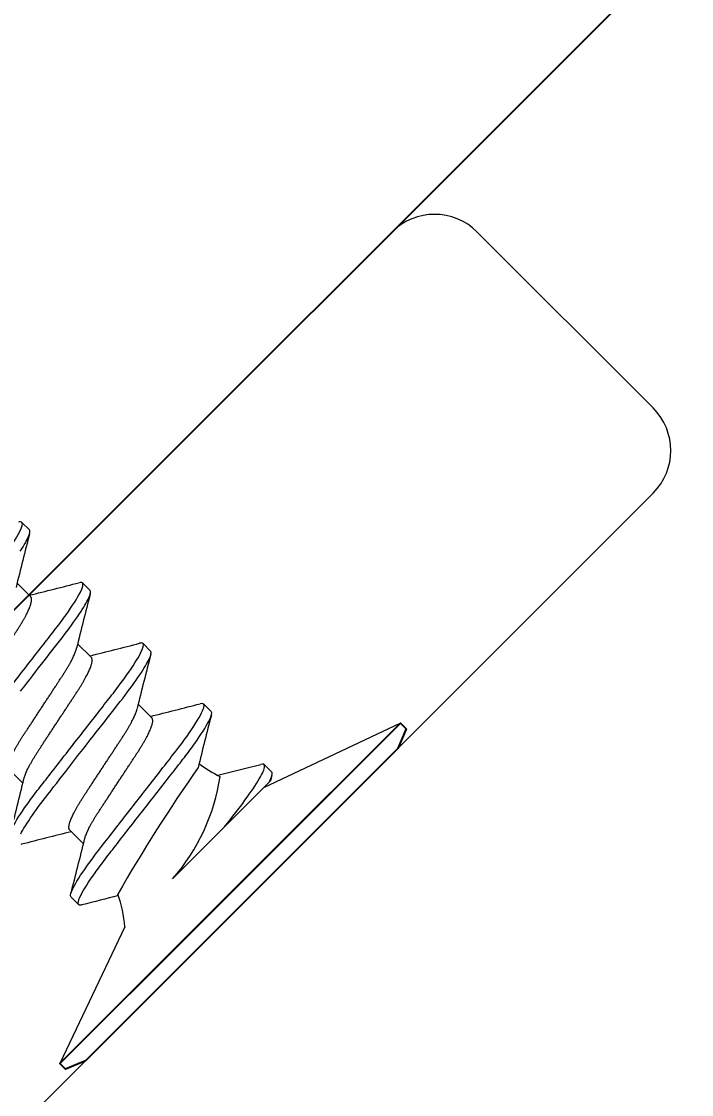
# Model space of a CAD drawing. Header units: inches. Extents: x 129892 to 140765, y 18172 to 24435.
# Drawn here: x 137825.47 to 137833.81, y 23262.94 to 23276.3 of the extents above; entities that cross this region are included whole.
import ezdxf

# ---------------------------------------------------------------- set-up
doc = ezdxf.new("R2010")
doc.units = ezdxf.units.IN
doc.header["$MEASUREMENT"] = 0
doc.header["$PDMODE"] = 66
doc.styles.add('EXCELSIOR', font='dim.shx', dxfattribs={"height": 45})
doc.dimstyles.new('EXCELSIOR', dxfattribs={"dimtxt": 50, "dimasz": 15, "dimexe": 20, "dimexo": 20, "dimgap": 10, "dimtad": 1, "dimdec": 0, "dimtxsty": 'EXCELSIOR', "dimblk": 'OBLIQUE', "dimcen": 2.5, "dimclrd": 1, "dimclre": 1, "dimclrt": 1, "dimadec": 0, "dimazin": 0, "dimtfac": 1, "dimtdec": 0, "dimtofl": 0, "dimtmove": 0, "dimatfit": 3, "dimfxl": 0, "dimlwd": 25, "dimarcsym": 0})

# ---------------------------------------------------------------- blocks, each defined once
blk = doc.blocks.new('_OBLIQUE')
at = {"color": 0, "linetype": 'ByBlock'}
blk.add_line((-0.5, -0.5), (0.5, 0.5), dxfattribs=at)
blk = doc.blocks.new('*D171')
at = {"color": 1, "lineweight": -2}
for p, q in [((138288.643, 23703.956), (138362.111, 23630.487)), ((137818.417, 23233.73), (137891.885, 23160.261))]:
    blk.add_line(p, q, dxfattribs=at)
at = {"color": 1, "lineweight": 25}
blk.add_line((137877.743, 23174.403), (138347.969, 23644.629), dxfattribs=at)
at = {"layer": 'Defpoints', "color": 0}
for p in [(138274.5, 23718.098), (138347.969, 23644.629), (137804.274, 23247.872)]:
    blk.add_point(p, dxfattribs=at)
at = {"color": 1, "lineweight": 25, "xscale": 15, "yscale": 15, "zscale": 15}
for p, rotation in [((138347.969, 23644.629), 44.99999999955784), ((137877.743, 23174.403), 224.9999999995578)]:
    blk.add_blockref('_OBLIQUE', p, dxfattribs=dict(at, rotation=rotation))
at = {"color": 1, "insert": (138089.875, 23432.497), "char_height": 45, "attachment_point": 5, "rotation": 45, "style": 'EXCELSIOR'}
blk.add_mtext('665', dxfattribs=at)
blk = doc.blocks.new('A$C179C3ECE')
at = {"color": 7, "linetype": 'Continuous', "lineweight": 15}
for p, q in [((17.741, 4.6), (54.241, 4.6)), ((54.991, 3.85), (54.991, 0.75)), ((54.241, 0), (12.241, 0))]:
    blk.add_line(p, q, dxfattribs=at)
for centre, start, end in [((54.241, 3.85), 0, 90), ((54.241, 0.75), 270, 0)]:
    blk.add_arc(centre, 0.75, start, end, dxfattribs=at)
blk = doc.blocks.new('A$C47B607A2')
at = {"color": 7, "linetype": 'Continuous', "lineweight": 15}
for p, q in [((0, 11.8), (1.777, 11.165)), ((4.223, 11.165), (6, 11.8)), ((1.566, 11.098), (1.566, 10.965)), ((1.679, 11.165), (1.654, 11.165)), ((1.679, 11.165), (2.462, 11.165)), ((2.462, 11.165), (3.379, 11.165)), ((4.434, 10.432), (4.434, 10.565)), ((1.566, 10.032), (1.566, 9.898)), ((3.856, 9.832), (3.856, 10.072)), ((2.144, 9.565), (2.144, 9.325)), ((1.566, 8.965), (1.566, 8.832)), ((3.856, 8.765), (3.856, 9.005)), ((2.144, 8.498), (2.144, 8.258)), ((1.566, 7.898), (1.566, 7.765)), ((2.144, 7.432), (2.144, 7.192)), ((1.566, 6.832), (1.566, 6.698))]:
    blk.add_line(p, q, dxfattribs=at)
blk.add_lwpolyline([(0.25, 12), (5.75, 12), (6, 11.9), (6, 11.8), (0, 11.8), (0, 11.9)], close=True)
blk.add_lwpolyline([(1.226, 11.8), (4.774, 11.8)])
at = {"color": 7, "linetype": 'Continuous', "lineweight": 15, "flags": 128}
for points in [[(4.405, 9.531), (4.413, 9.525)], [(4.321, 9.432), (4.298, 9.425), (4.27, 9.417), (4.24, 9.409), (4.207, 9.401), (4.171, 9.393), (4.134, 9.386), (4.094, 9.378), (4.053, 9.37), (4.009, 9.363), (3.966, 9.356), (3.922, 9.349), (3.877, 9.342), (3.831, 9.335), (3.783, 9.329), (3.735, 9.323), (3.677, 9.316), (3.617, 9.308), (3.556, 9.301), (3.492, 9.293), (3.433, 9.285), (3.374, 9.278), (3.313, 9.271), (3.252, 9.263), (3.189, 9.255), (3.127, 9.247), (3.063, 9.24), (3, 9.232), (2.94, 9.224), (2.88, 9.217), (2.82, 9.209), (2.761, 9.202), (2.702, 9.195), (2.644, 9.188), (2.591, 9.181), (2.538, 9.174), (2.486, 9.168), (2.435, 9.162), (2.386, 9.156), (2.332, 9.149), (2.28, 9.142), (2.229, 9.136), (2.179, 9.129), (2.13, 9.122), (2.083, 9.115), (2.036, 9.108), (1.991, 9.101), (1.95, 9.094), (1.91, 9.086), (1.872, 9.079), (1.836, 9.072), (1.802, 9.064), (1.77, 9.057), (1.742, 9.05), (1.716, 9.043), (1.692, 9.036), (1.669, 9.029), (1.649, 9.022), (1.63, 9.014), (1.613, 9.007), (1.598, 8.999), (1.587, 8.992), (1.578, 8.985), (1.571, 8.978), (1.568, 8.972), (1.566, 8.965), (1.566, 8.965)], [(3.063, 8.173), (3, 8.165), (2.94, 8.158), (2.88, 8.15), (2.82, 8.143), (2.761, 8.135), (2.702, 8.128), (2.644, 8.121), (2.591, 8.114), (2.538, 8.108), (2.486, 8.101), (2.435, 8.095), (2.386, 8.089), (2.332, 8.082), (2.28, 8.076), (2.229, 8.069), (2.179, 8.063), (2.13, 8.056), (2.083, 8.049), (2.036, 8.041), (1.991, 8.034), (1.95, 8.027), (1.91, 8.02), (1.872, 8.012), (1.836, 8.005), (1.802, 7.998), (1.77, 7.99), (1.742, 7.983), (1.716, 7.976), (1.692, 7.969), (1.669, 7.962), (1.649, 7.955), (1.63, 7.948), (1.613, 7.94), (1.598, 7.933), (1.587, 7.925), (1.578, 7.918), (1.571, 7.912), (1.568, 7.905), (1.566, 7.898), (1.566, 7.898)], [(1.836, 6.938), (1.802, 6.931), (1.77, 6.923), (1.742, 6.916), (1.716, 6.909), (1.692, 6.902), (1.669, 6.895), (1.649, 6.888), (1.63, 6.881), (1.613, 6.873), (1.598, 6.866), (1.587, 6.859), (1.578, 6.852), (1.571, 6.845), (1.568, 6.838), (1.566, 6.832), (1.566, 6.832)]]:
    blk.add_lwpolyline(points, dxfattribs=at)
at = {"color": 7, "linetype": 'Continuous', "lineweight": 15}
for centre, radius, start, end in [((-37.303, 77.155), 76.631, 300.50446, 300.55496), ((3.539, 8.691), 2.48, 93.6914, 126.6294), ((5.35, 10.185), 1.494, 139, 154.9602), ((-24.229, -32.99), 50.952, 58.9272, 59.5471), ((32.587, 58.502), 55.579, 239.0528, 239.5317), ((-1.493, 31.115), 21.027, 280.045, 285.1333), ((0.65, 10.185), 1.494, 7.6247, 19.3637), ((-20.824, 48.248), 44.279, 300.4197, 301.2933), ((25.869, -26.179), 42.411, 120.4042, 121.3447), ((-21.752, -29.882), 46.097, 58.7762, 59.5701), ((27.753, 49.28), 46.099, 238.7762, 239.5701), ((-19.87, 45.577), 42.413, 300.4042, 301.3446), ((26.294, -27.956), 43.239, 120.4132, 121.3357), ((-22.033, -31.418), 46.645, 58.7808, 59.5655), ((-20.391, 45.382), 43.428, 300.4151, 301.3337), ((-22.033, -32.485), 46.645, 58.7808, 59.5655), ((-20.392, 44.318), 43.431, 300.4152, 301.3336)]:
    blk.add_arc(centre, radius, start, end, dxfattribs=at)
for points, knots in [([(2.462, 11.165), (2.31, 11.146), (2.174, 11.13), (1.925, 11.091), (1.817, 11.069), (1.656, 11.027), (1.603, 11.006), (1.558, 10.968), (1.562, 10.952), (1.595, 10.933)], [0, 0, 0, 0, 0.25, 0.25, 0.5, 0.5, 0.75, 0.75, 1, 1, 1, 1]), ([(4.434, 10.565), (4.434, 10.546), (4.399, 10.523), (4.253, 10.476), (4.143, 10.452), (3.942, 10.418), (3.869, 10.407), (3.718, 10.387), (3.639, 10.378), (3.384, 10.346), (3.192, 10.322), (2.808, 10.275), (2.617, 10.251), (2.361, 10.219), (2.282, 10.21), (2.131, 10.19), (2.058, 10.179), (1.857, 10.145), (1.747, 10.12), (1.601, 10.073), (1.566, 10.051), (1.566, 10.032)], [0, 0, 0, 0, 0.125, 0.125, 0.25, 0.25, 0.3125, 0.3125, 0.375, 0.375, 0.5, 0.5, 0.625, 0.625, 0.6875, 0.6875, 0.75, 0.75, 0.875, 0.875, 1, 1, 1, 1]), ([(4.405, 10.598), (4.408, 10.596), (4.415, 10.592), (4.423, 10.585), (4.429, 10.578), (4.433, 10.572), (4.433, 10.567), (4.434, 10.565)], [0, 0, 0, 0, 0.162479, 0.37481, 0.585282, 0.79373, 1, 1, 1, 1]), ([(4.434, 10.432), (4.434, 10.411), (4.394, 10.387), (4.229, 10.337), (4.104, 10.311), (3.807, 10.264), (3.641, 10.244), (3.262, 10.198), (3.053, 10.172), (2.647, 10.121), (2.452, 10.097), (2.12, 10.056), (1.966, 10.032), (1.724, 9.982), (1.639, 9.956), (1.556, 9.909), (1.556, 9.889), (1.595, 9.866)], [0, 0, 0, 0, 0.125, 0.125, 0.25, 0.25, 0.375, 0.375, 0.5, 0.5, 0.625, 0.625, 0.75, 0.75, 0.875, 0.875, 1, 1, 1, 1]), ([(3.807, 10.042), (3.803, 10.04), (3.794, 10.034), (3.776, 10.025), (3.753, 10.014), (3.728, 10.004), (3.7, 9.993), (3.67, 9.983), (3.638, 9.973), (3.604, 9.963), (3.569, 9.953), (3.533, 9.944), (3.496, 9.935), (3.458, 9.927), (3.419, 9.919), (3.379, 9.91), (3.337, 9.902), (3.293, 9.893), (3.247, 9.883), (3.199, 9.873), (3.15, 9.863), (3.101, 9.853), (3.051, 9.842), (3.001, 9.832), (2.952, 9.822), (2.904, 9.812), (2.857, 9.802), (2.81, 9.792), (2.764, 9.783), (2.719, 9.773), (2.675, 9.764), (2.633, 9.755), (2.591, 9.747), (2.549, 9.738), (2.509, 9.729), (2.471, 9.72), (2.433, 9.711), (2.398, 9.701), (2.364, 9.691), (2.333, 9.681), (2.304, 9.672), (2.277, 9.662), (2.253, 9.652), (2.23, 9.642), (2.21, 9.632), (2.193, 9.622), (2.178, 9.612), (2.165, 9.602), (2.156, 9.592), (2.149, 9.583), (2.145, 9.574), (2.144, 9.568), (2.144, 9.565)], [0, 0, 0, 0, 0.015027, 0.035073, 0.056128, 0.077201, 0.098252, 0.119243, 0.140134, 0.160888, 0.180539, 0.200002, 0.21925, 0.238259, 0.257019, 0.275892, 0.295017, 0.314372, 0.334863, 0.355543, 0.376377, 0.397327, 0.418355, 0.439423, 0.459535, 0.479612, 0.49962, 0.519527, 0.5393, 0.558909, 0.578323, 0.597517, 0.61736, 0.636998, 0.656867, 0.677003, 0.697377, 0.717959, 0.737767, 0.757701, 0.777729, 0.797817, 0.817931, 0.838038, 0.858101, 0.878089, 0.89891, 0.919574, 0.940047, 0.960295, 0.980289, 1, 1, 1, 1]), ([(3.856, 9.832), (3.856, 9.829), (3.856, 9.823), (3.852, 9.815), (3.846, 9.806), (3.837, 9.797), (3.826, 9.787), (3.812, 9.778), (3.795, 9.768), (3.776, 9.758), (3.753, 9.748), (3.728, 9.737), (3.7, 9.727), (3.67, 9.716), (3.638, 9.706), (3.604, 9.696), (3.569, 9.687), (3.533, 9.678), (3.496, 9.669), (3.458, 9.66), (3.419, 9.652), (3.379, 9.644), (3.337, 9.635), (3.293, 9.626), (3.247, 9.616), (3.199, 9.606), (3.15, 9.596), (3.101, 9.586), (3.051, 9.576), (3.001, 9.565), (2.952, 9.555), (2.904, 9.545), (2.857, 9.535), (2.81, 9.526), (2.764, 9.516), (2.719, 9.507), (2.675, 9.498), (2.633, 9.489), (2.591, 9.48), (2.549, 9.472), (2.509, 9.463), (2.471, 9.453), (2.433, 9.444), (2.398, 9.434), (2.364, 9.424), (2.333, 9.415), (2.304, 9.405), (2.277, 9.395), (2.253, 9.385), (2.23, 9.375), (2.211, 9.365), (2.198, 9.358), (2.193, 9.355), (2.193, 9.355)], [0, 0, 0, 0, 0.018809, 0.037876, 0.057178, 0.076688, 0.096379, 0.116219, 0.136178, 0.156223, 0.177278, 0.198351, 0.219402, 0.240393, 0.261284, 0.282037, 0.301688, 0.321151, 0.340399, 0.359407, 0.378167, 0.39704, 0.416165, 0.435519, 0.45601, 0.47669, 0.497523, 0.518473, 0.539501, 0.560569, 0.58068, 0.600757, 0.620765, 0.640672, 0.660445, 0.680053, 0.699467, 0.718661, 0.738503, 0.758141, 0.77801, 0.798146, 0.81852, 0.839101, 0.858909, 0.878842, 0.89887, 0.918958, 0.939072, 0.959178, 0.979242, 0.999229, 1, 1, 1, 1]), ([(4.434, 9.365), (4.434, 9.346), (4.399, 9.323), (4.253, 9.276), (4.143, 9.252), (3.942, 9.218), (3.869, 9.207), (3.718, 9.187), (3.639, 9.178), (3.384, 9.146), (3.192, 9.122), (2.808, 9.075), (2.617, 9.051), (2.361, 9.019), (2.282, 9.01), (2.131, 8.99), (2.058, 8.979), (1.857, 8.945), (1.747, 8.92), (1.601, 8.873), (1.566, 8.851), (1.566, 8.832)], [0, 0, 0, 0, 0.125, 0.125, 0.25, 0.25, 0.3125, 0.3125, 0.375, 0.375, 0.5, 0.5, 0.625, 0.625, 0.6875, 0.6875, 0.75, 0.75, 0.875, 0.875, 1, 1, 1, 1]), ([(3.807, 8.975), (3.803, 8.973), (3.794, 8.967), (3.776, 8.958), (3.753, 8.948), (3.728, 8.937), (3.7, 8.927), (3.67, 8.916), (3.638, 8.906), (3.604, 8.896), (3.569, 8.887), (3.533, 8.878), (3.496, 8.869), (3.458, 8.86), (3.419, 8.852), (3.379, 8.844), (3.337, 8.835), (3.293, 8.826), (3.247, 8.816), (3.199, 8.806), (3.15, 8.796), (3.101, 8.786), (3.051, 8.776), (3.001, 8.765), (2.952, 8.755), (2.904, 8.745), (2.857, 8.735), (2.81, 8.726), (2.764, 8.716), (2.719, 8.707), (2.675, 8.698), (2.633, 8.689), (2.591, 8.68), (2.549, 8.672), (2.509, 8.663), (2.471, 8.653), (2.433, 8.644), (2.398, 8.634), (2.364, 8.624), (2.333, 8.615), (2.304, 8.605), (2.277, 8.595), (2.253, 8.585), (2.23, 8.575), (2.21, 8.565), (2.193, 8.555), (2.178, 8.545), (2.165, 8.535), (2.156, 8.525), (2.149, 8.516), (2.145, 8.507), (2.144, 8.501), (2.144, 8.498)], [0, 0, 0, 0, 0.015022, 0.035067, 0.056123, 0.077196, 0.098247, 0.119238, 0.140129, 0.160884, 0.180534, 0.199997, 0.219246, 0.238254, 0.257015, 0.275888, 0.295014, 0.314368, 0.334859, 0.35554, 0.376373, 0.397323, 0.418352, 0.43942, 0.459532, 0.479609, 0.499618, 0.519525, 0.539298, 0.558906, 0.578321, 0.597515, 0.617358, 0.636996, 0.656865, 0.677001, 0.697376, 0.717957, 0.737765, 0.757699, 0.777727, 0.797816, 0.81793, 0.838037, 0.858101, 0.878088, 0.898909, 0.919573, 0.940046, 0.960295, 0.980289, 1, 1, 1, 1]), ([(3.856, 8.765), (3.856, 8.762), (3.856, 8.757), (3.852, 8.748), (3.846, 8.739), (3.837, 8.73), (3.826, 8.721), (3.812, 8.711), (3.795, 8.701), (3.776, 8.691), (3.753, 8.681), (3.728, 8.67), (3.7, 8.66), (3.67, 8.65), (3.638, 8.639), (3.604, 8.63), (3.569, 8.62), (3.533, 8.611), (3.496, 8.602), (3.458, 8.594), (3.419, 8.585), (3.379, 8.577), (3.337, 8.568), (3.293, 8.559), (3.247, 8.55), (3.199, 8.54), (3.15, 8.53), (3.101, 8.519), (3.051, 8.509), (3.001, 8.499), (2.952, 8.488), (2.904, 8.478), (2.857, 8.469), (2.81, 8.459), (2.764, 8.449), (2.719, 8.44), (2.675, 8.431), (2.633, 8.422), (2.591, 8.413), (2.549, 8.405), (2.509, 8.396), (2.471, 8.387), (2.433, 8.377), (2.398, 8.368), (2.364, 8.358), (2.333, 8.348), (2.304, 8.338), (2.277, 8.328), (2.253, 8.318), (2.23, 8.308), (2.211, 8.298), (2.198, 8.292), (2.193, 8.288), (2.193, 8.288)], [0, 0, 0, 0, 0.018809, 0.037877, 0.057179, 0.076689, 0.096379, 0.11622, 0.136179, 0.156224, 0.177279, 0.198352, 0.219403, 0.240394, 0.261285, 0.282039, 0.301689, 0.321152, 0.340401, 0.359409, 0.378169, 0.397041, 0.416167, 0.435521, 0.456012, 0.476692, 0.497525, 0.518475, 0.539504, 0.560572, 0.580683, 0.60076, 0.620768, 0.640675, 0.660448, 0.680056, 0.699471, 0.718664, 0.738507, 0.758145, 0.778013, 0.798149, 0.818524, 0.839105, 0.858913, 0.878847, 0.898874, 0.918963, 0.939077, 0.959183, 0.979247, 0.999234, 1, 1, 1, 1]), ([(4.434, 8.298), (4.434, 8.279), (4.399, 8.257), (4.253, 8.21), (4.143, 8.185), (3.942, 8.151), (3.869, 8.141), (3.718, 8.12), (3.639, 8.111), (3.384, 8.079), (3.192, 8.056), (2.808, 8.008), (2.617, 7.984), (2.361, 7.952), (2.282, 7.943), (2.131, 7.923), (2.058, 7.912), (1.857, 7.878), (1.747, 7.854), (1.601, 7.807), (1.566, 7.784), (1.566, 7.765)], [0, 0, 0, 0, 0.125, 0.125, 0.25, 0.25, 0.3125, 0.3125, 0.375, 0.375, 0.5, 0.5, 0.625, 0.625, 0.6875, 0.6875, 0.75, 0.75, 0.875, 0.875, 1, 1, 1, 1]), ([(3.807, 7.909), (3.803, 7.906), (3.794, 7.9), (3.776, 7.891), (3.753, 7.881), (3.728, 7.87), (3.7, 7.86), (3.67, 7.85), (3.638, 7.839), (3.604, 7.83), (3.569, 7.82), (3.533, 7.811), (3.496, 7.802), (3.458, 7.794), (3.419, 7.785), (3.379, 7.777), (3.337, 7.768), (3.293, 7.759), (3.247, 7.75), (3.199, 7.74), (3.15, 7.73), (3.101, 7.719), (3.051, 7.709), (3.001, 7.699), (2.952, 7.688), (2.904, 7.678), (2.857, 7.669), (2.81, 7.659), (2.764, 7.649), (2.719, 7.64), (2.675, 7.631), (2.633, 7.622), (2.591, 7.613), (2.549, 7.605), (2.509, 7.596), (2.471, 7.587), (2.433, 7.577), (2.398, 7.568), (2.364, 7.558), (2.333, 7.548), (2.304, 7.538), (2.277, 7.528), (2.253, 7.518), (2.23, 7.508), (2.21, 7.498), (2.193, 7.488), (2.178, 7.478), (2.165, 7.468), (2.156, 7.459), (2.149, 7.449), (2.145, 7.44), (2.144, 7.435), (2.144, 7.432)], [0, 0, 0, 0, 0.015022, 0.035068, 0.056123, 0.077196, 0.098248, 0.119238, 0.14013, 0.160884, 0.180534, 0.199998, 0.219246, 0.238255, 0.257015, 0.275888, 0.295014, 0.314368, 0.33486, 0.35554, 0.376373, 0.397323, 0.418352, 0.439421, 0.459532, 0.479609, 0.499618, 0.519525, 0.539298, 0.558906, 0.578321, 0.597515, 0.617358, 0.636996, 0.656865, 0.677001, 0.697376, 0.717957, 0.737765, 0.757699, 0.777727, 0.797816, 0.81793, 0.838037, 0.858101, 0.878088, 0.898909, 0.919574, 0.940046, 0.960295, 0.980289, 1, 1, 1, 1]), ([(4.434, 7.232), (4.434, 7.212), (4.399, 7.19), (4.253, 7.143), (4.143, 7.119), (3.942, 7.085), (3.869, 7.074), (3.718, 7.054), (3.639, 7.044), (3.384, 7.013), (3.192, 6.989), (2.808, 6.941), (2.617, 6.917), (2.361, 6.886), (2.282, 6.876), (2.131, 6.856), (2.058, 6.845), (1.857, 6.811), (1.747, 6.787), (1.601, 6.74), (1.566, 6.718), (1.566, 6.698)], [0, 0, 0, 0, 0.125, 0.125, 0.25, 0.25, 0.3125, 0.3125, 0.375, 0.375, 0.5, 0.5, 0.625, 0.625, 0.6875, 0.6875, 0.75, 0.75, 0.875, 0.875, 1, 1, 1, 1])]:
    blk.add_open_spline(points, degree=3, knots=knots, dxfattribs=at)
for points in [[(1.679, 11.165), (1.603, 11.141), (1.566, 11.118), (1.566, 11.098)], [(1.566, 8.832), (1.566, 8.822), (1.576, 8.811), (1.595, 8.799)], [(1.566, 7.765), (1.566, 7.755), (1.576, 7.744), (1.595, 7.733)], [(1.566, 6.698), (1.566, 6.688), (1.576, 6.677), (1.595, 6.666)]]:
    blk.add_open_spline(points, degree=3, dxfattribs=at)

msp = doc.modelspace()

# ---------------------------------------------------------------- linework, layer by layer
msp.add_lwpolyline([(137804.274, 23247.872), (138274.5, 23718.098), (138265.308, 23727.29), (137795.082, 23257.064)], close=True)
at = {"color": 252}
msp.add_arc((137793.5, 23243.996), 675.361, 0.69509, 89.579072, dxfattribs=at)

# ---------------------------------------------------------------- block references
for name, p, rotation in [('A$C179C3ECE', (137794.982, 23232.074), 45), ('A$C47B607A2', (137821.846, 23275.908), 224.9999999999999)]:
    msp.add_blockref(name, p, dxfattribs=dict(rotation=rotation))

# ---------------------------------------------------------------- dimensions: what is measured, and where the dimension line sits
dim = msp.add_linear_dim(base=(138347.969, 23644.629), p1=(137804.274, 23247.872), p2=(138274.5, 23718.098), angle=45, dimstyle='EXCELSIOR')
dim.commit()
dim.dimension.update_dxf_attribs({"geometry": '*D171', "text_midpoint": (138089.875, 23432.497)})

doc.saveas('drawing.dxf')
